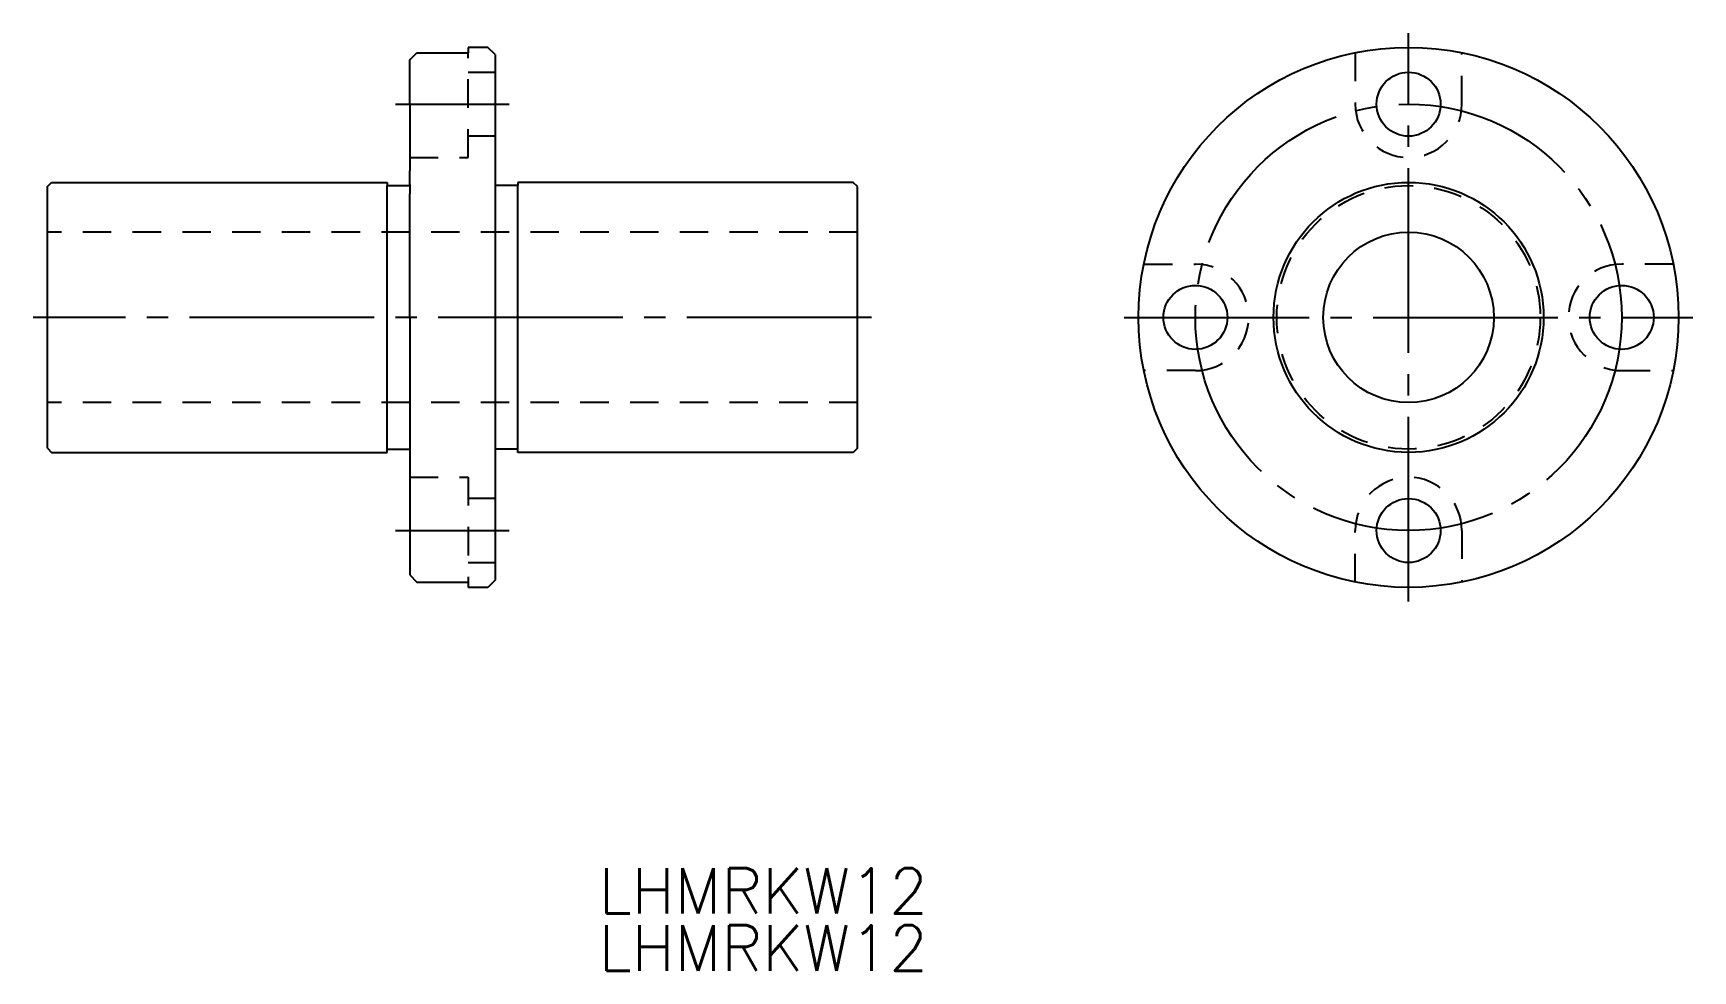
# Model space of a CAD drawing. Extents: x 410 to 527, y 229 to 295.
import ezdxf

# ---------------------------------------------------------------- set-up
doc = ezdxf.new("R2010")
doc.units = 0
doc.linetypes.add('CENTER', pattern=[17.5, 13, -1.5, 1.5, -1.5])
doc.linetypes.add('DASHED', pattern=[3.5, 2, -1.5])
doc.layers.get('0').update_dxf_attribs({"linetype": 'CONTINUOUS'})
doc.layers.add('CENTER', color=1, linetype='CENTER')
doc.styles.get("Standard").update_dxf_attribs({"font": 'txt.shx', "bigfont": '@extfont2.shx'})

msp = doc.modelspace()

# ---------------------------------------------------------------- linework, layer by layer
at = {"color": 7, "linetype": 'CONTINUOUS'}
for p, q in [((436.59, 292.8), (437.09, 293.31)), ((437.09, 293.31), (440.69, 293.31)), ((442.09, 293.69), (440.69, 293.69)), ((440.69, 293.69), (440.69, 293.31)), ((442.59, 293.19), (442.09, 293.69)), ((442.59, 293.19), (442.59, 256.19)), ((436.59, 289.69), (436.59, 292.8)), ((436.59, 289.69), (436.59, 285.94)), ((436.59, 285.94), (436.59, 284.99)), ((436.59, 284.04), (436.59, 284.99)), ((411.09, 283.89), (411.39, 284.19)), ((411.09, 265.49), (411.09, 283.89)), ((411.39, 284.19), (434.99, 284.19)), ((434.99, 284.19), (434.99, 283.96)), ((434.99, 283.96), (436.59, 283.96)), ((434.99, 265.19), (434.99, 283.96)), ((436.59, 284.04), (436.59, 283.39)), ((444.19, 283.96), (442.59, 283.96)), ((467.79, 284.19), (444.19, 284.19)), ((444.19, 284.19), (444.19, 283.96)), ((444.19, 265.19), (444.19, 283.96)), ((468.09, 283.89), (467.79, 284.19)), ((468.09, 265.49), (468.09, 283.89)), ((436.59, 274.69), (436.59, 283.39)), ((436.59, 274.69), (436.59, 270.94)), ((436.59, 270.94), (436.59, 256.57)), ((411.09, 265.49), (411.39, 265.19)), ((411.39, 265.19), (434.99, 265.19)), ((434.99, 265.41), (436.59, 265.41)), ((444.19, 265.41), (442.59, 265.41)), ((467.79, 265.19), (444.19, 265.19)), ((468.09, 265.49), (467.79, 265.19)), ((436.59, 256.57), (437.09, 256.06)), ((437.09, 256.06), (440.69, 256.06)), ((440.69, 256.06), (440.69, 255.69)), ((442.59, 256.19), (442.09, 255.69)), ((442.09, 255.69), (440.69, 255.69))]:
    msp.add_line(p, q, dxfattribs=at)
at = {"color": 3, "linetype": 'DASHED'}
for p, q in [((440.69, 285.94), (440.69, 293.31)), ((503.12, 293.31), (503.12, 289.69)), ((510.62, 289.69), (510.62, 293.31)), ((440.69, 291.94), (442.59, 291.94)), ((442.59, 287.44), (440.69, 287.44)), ((436.59, 285.94), (440.69, 285.94)), ((468.09, 280.69), (411.09, 280.69)), ((488.25, 278.44), (491.87, 278.44)), ((525.5, 278.44), (521.87, 278.44)), ((491.87, 270.94), (488.25, 270.94)), ((521.87, 270.94), (525.5, 270.94)), ((468.09, 268.69), (411.09, 268.69)), ((436.59, 263.44), (440.69, 263.44)), ((440.69, 263.44), (440.69, 256.06)), ((442.59, 261.94), (440.69, 261.94)), ((503.12, 256.06), (503.12, 259.69)), ((510.62, 259.69), (510.62, 256.06)), ((440.69, 257.44), (442.59, 257.44))]:
    msp.add_line(p, q, dxfattribs=at)
at = {"color": 7, "linetype": 'CONTINUOUS'}
for centre, radius in [((506.87, 274.69), 19), ((506.87, 289.69), 2.25), ((506.87, 274.69), 9.5), ((506.87, 274.69), 6), ((491.87, 274.69), 2.25), ((521.87, 274.69), 2.25), ((506.87, 259.69), 2.25)]:
    msp.add_circle(centre, radius, dxfattribs=at)
at = {"color": 3, "linetype": 'DASHED'}
msp.add_circle((506.87, 274.69), 9.27, dxfattribs=at)
for centre, start, end in [((506.87, 289.69), 180, 0), ((491.87, 274.69), 270, 90), ((521.87, 274.69), 90, 270), ((506.87, 259.69), 0, 180)]:
    msp.add_arc(centre, 3.75, start, end, dxfattribs=at)
at = {"layer": 'CENTER', "color": 1, "linetype": 'CENTER'}
for p, q in [((506.87, 254.69), (506.87, 294.69)), ((435.59, 289.69), (443.59, 289.69)), ((469.09, 274.69), (410.09, 274.69)), ((486.87, 274.69), (526.87, 274.69)), ((435.59, 259.69), (443.59, 259.69))]:
    msp.add_line(p, q, dxfattribs=at)
msp.add_circle((506.87, 274.69), 15, dxfattribs=at)

# ---------------------------------------------------------------- texts
at = {"color": 7, "linetype": 'CONTINUOUS'}
for p in [(449.88, 232.73), (449.88, 228.71)]:
    msp.add_text('LHMRKW12', height=3.2, dxfattribs=at).set_placement(p)

doc.saveas('drawing.dxf')
